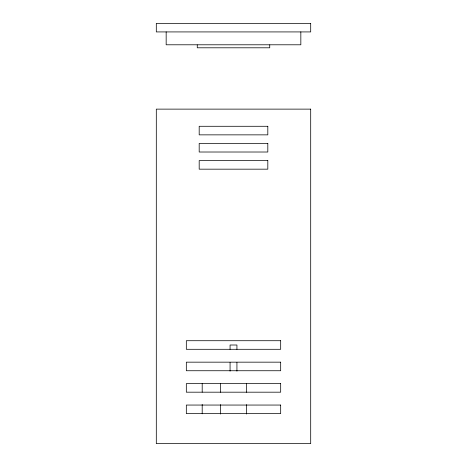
<?xml version="1.0" encoding="UTF-8"?>
<svg xmlns="http://www.w3.org/2000/svg" width="467" height="467" viewBox="0 0 467 467"><rect width="100%" height="100%" fill="white"/><g stroke="black" fill="none" stroke-linecap="round" stroke-linejoin="round"><path stroke-width="0.7" d="M300.836 31.884L300.836 44.791L166.164 44.791L166.164 31.884M269.739 44.902L269.739 47.797L197.261 47.797L197.261 44.902M246.366 383.605L246.366 392.303M246.366 404.626L246.366 414.054M236.932 349.369L236.932 345.008L230.068 345.008L230.068 349.369M236.932 362.439L236.932 371.154M230.068 362.439L230.068 371.154M220.634 383.605L220.634 392.303M220.634 404.626L220.634 414.054M202.193 383.5L202.193 392.163M202.193 404.434L202.193 413.82M310.695 23.35L156.305 23.35L156.305 31.925L310.695 31.925L310.695 23.35M310.695 109.126L156.305 109.126L156.305 443.65L310.695 443.65L310.695 109.126M267.813 126.283L199.187 126.283L199.187 134.858L267.813 134.858L267.813 126.283M267.813 143.433L199.187 143.433L199.187 152.014L267.813 152.014L267.813 143.433M267.813 160.59L199.187 160.59L199.187 169.171L267.813 169.171L267.813 160.59M280.679 340.717L186.321 340.717L186.321 349.298L280.679 349.298L280.679 340.717M280.679 362.164L186.321 362.164L186.321 370.74L280.679 370.74L280.679 362.164M280.679 383.605L186.321 383.605L186.321 392.187L280.679 392.187L280.679 383.605M280.679 405.052L186.321 405.052L186.321 413.628L280.679 413.628L280.679 405.052"/></g></svg>
